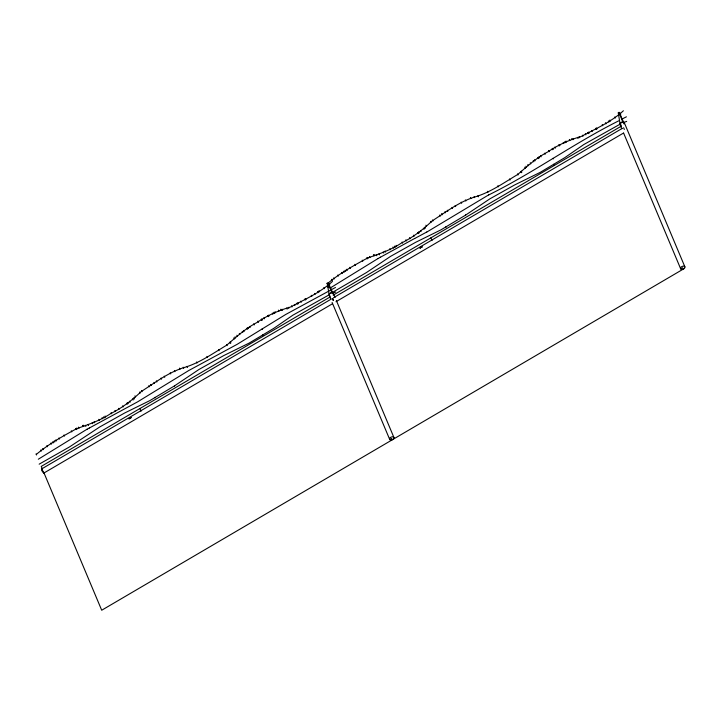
<?xml version="1.0" encoding="UTF-8"?>
<svg xmlns="http://www.w3.org/2000/svg" width="721" height="721" viewBox="0 0 721 721"><rect width="100%" height="100%" fill="white"/><g stroke="black" fill="none" stroke-linecap="round" stroke-linejoin="round"><path stroke-width="1.08" d="M331.462 298.945L41.62 468.947L43.972 472.985M43.891 473.048L43.828 472.561M42.124 469.227C40.376 468.443 43.17 473.76 44.08 472.76M332.444 281.424C320.412 292.537 304.749 299.458 290.32 307.101C278.594 310.499 267.383 315.428 257.046 322.467C245.627 328.388 236.326 336.941 226.827 345.098C212.938 353.416 199.032 363.339 183.431 367.755C168.11 372.613 154.636 382.932 141.136 391.611C132.042 400.362 121.966 407.978 110.466 413.755C99.94 420.676 88.259 424.606 76.741 428.625C62.7 436.232 48.568 444.127 36.302 454.428M623.395 110.764C611.372 121.867 595.708 128.798 581.27 136.431C569.545 139.838 558.342 144.759 547.996 151.798C536.577 157.728 527.285 166.272 517.777 174.437C503.889 182.746 489.983 192.669 474.391 197.094C459.061 201.952 445.596 212.262 432.086 220.941C423.002 229.693 412.917 237.308 401.417 243.085C390.899 250.007 379.219 253.945 367.692 257.956C353.65 265.562 339.519 273.457 327.262 283.768M38.312 459.223L87.097 429.184M89.341 428.022L137.684 401.804L188.794 370.504L237.065 344.377L285.777 314.437L335.472 287.481M330.128 288.058L378.056 258.515M377.975 258.614L380.445 257.163M380.373 257.262L414.683 238.453M414.611 238.552L426.751 232.036M488.712 194.931C533.468 172.815 574.006 143.227 618.672 120.858M333.282 294.168L331.84 292.6L329.046 294.24L327.325 283.461L328.091 283.011L333.165 293.618M619.042 112.35L622.8 121.93L619.997 123.579L618.276 112.8L619.042 112.35L624.233 123.498M619.51 112.855L618.744 113.305L618.276 112.8M330.362 296.818L41.25 466.406L42.142 468.533M333.174 295.168L621.322 126.148M333.544 297.719L622.412 128.275M420.19 247.465L421.794 246.528M44.071 472.94L332.21 303.92M335.995 301.702L623.169 133.25M391.755 438.413L389.755 439.585L332.111 302.45M682.715 267.743L680.714 268.915L623.503 132.817M683.724 268.843L101.706 610.236L43.729 472.291M87.025 429.283L89.413 427.923M488.784 194.832L426.679 232.135M332.642 292.302L366.358 272.61L390.62 256.343L415.611 242.328L440.928 229.873L465.523 215.164L489.784 198.897L514.776 184.882L540.092 172.427L564.687 157.719L583.83 144.524L619.168 124.706M328.208 295.367L292.87 315.185L273.737 328.379L249.142 343.088L223.816 355.543L198.834 369.558L174.572 385.834L149.968 400.543L124.652 412.998L99.669 427.012L69.495 446.939L39.159 464.171M622.782 118.668L626.423 116.811M623.196 122.705L626.702 121.38M333.102 292.996L335.743 292.041M328.388 287.346L328.037 286.805L328.415 287.282M41.539 469.01L42.224 469.677M619.429 113.215L619.672 113.467M620.366 115.396L620.745 115.847L620.33 115.315M329.398 285.967L329.551 286.264M330.425 288.454L330.822 288.995M327.325 283.461L327.794 283.975M553.016 158.314L553.512 158.854M262.065 328.983L262.552 329.524M328.722 284.128L328.596 284.101M621.61 118.046L621.538 118.082M330.813 288.968L330.443 288.544M624.341 129.456L623.62 127.743M333.39 300.125L332.669 298.404M333.291 300.179L332.57 298.467M333.111 300.287L332.39 298.575M441.703 213.804L442.18 214.786M150.743 384.473L151.23 385.456M620.24 113.179L620.745 114.269M614.815 116.919L615.319 118.019M609.912 120.046L610.417 121.137M608.416 120.948L608.93 122.047M605.442 122.768L605.946 123.859M602.215 124.634L602.72 125.724M596.438 127.905L596.952 128.996M595.735 128.293L596.24 129.392M591.689 130.501L592.193 131.592M588.715 132.06L589.219 133.151M587.75 132.556L588.264 133.646M585.344 133.782L585.849 134.872M582.433 135.197L582.938 136.287M579.287 136.639L579.792 137.729M577.557 137.387L578.062 138.486M573.051 138.531L573.555 139.622M571.699 138.585L572.213 139.676M569.329 139.45L569.833 140.541M566.003 141.019L566.517 142.118M564.84 141.595L565.345 142.686M563.254 142.434L563.768 143.524M559.388 144.488L559.893 145.588M558.685 144.894L559.19 145.984M554.846 147.057L555.35 148.147M552.656 148.337L553.16 149.427M552.178 148.616L552.683 149.716M548.87 150.446L549.375 151.536M548.879 150.581L549.384 151.671M544.598 153.213L545.112 154.303M540.552 155.763L541.056 156.854M538.884 156.854L539.398 157.944M537.848 157.529L538.362 158.62M534.486 159.783L534.991 160.873M533.216 160.666L533.72 161.756M530.25 162.757L530.755 163.856M527.853 164.568L528.367 165.668M525.942 166.181L526.447 167.272M524.834 167.182L525.339 168.272M521.319 171.201L521.833 172.292M520.76 171.598L521.265 172.689M517.525 173.887L518.029 174.978M509.504 178.97L510.008 180.061M497.887 185.73L498.391 186.82M487.432 191.308L487.937 192.408M477.942 195.715L478.447 196.806M474.139 196.545L474.643 197.635M470.416 197.473L470.921 198.563M465.342 199.924L465.856 201.015M455.176 205.503L455.69 206.594M452.004 207.387L452.509 208.477M447.308 210.226L447.813 211.316M444.929 211.704L445.434 212.794M439.711 215.038L440.225 216.138M432.456 219.968L432.97 221.059M430.527 221.383L431.041 222.483M425.922 225.195L426.426 226.295M424.696 227.286L425.201 228.386M423.551 228.251L424.056 229.341M420.514 230.558L421.019 231.657M418.613 231.91L419.117 233M417.693 232.504L418.198 233.595M413.566 235.181L414.079 236.272M409.492 237.66L409.997 238.759M405.887 239.805L406.401 240.895M402.084 242.004L402.588 243.103M396.063 245.356L396.568 246.447M394.648 246.131L395.162 247.222M393.008 246.988L393.522 248.078M389.854 248.637L390.358 249.727M385.113 250.989L385.618 252.08M383.193 251.926L383.698 253.017M379.03 253.738L379.534 254.828M376.308 254.639L376.813 255.73M374.163 254.522L374.668 255.613M373.433 254.783L373.938 255.883M369.476 256.451L369.981 257.541M367.44 257.415L367.944 258.506M366.692 257.803L367.196 258.902M362.239 260.146L362.753 261.245M354.948 264.301L355.462 265.391M349.919 267.293L350.424 268.383M346.774 269.248L347.279 270.339M345.206 270.231L345.71 271.321M343.629 271.213L344.133 272.304M341.835 272.385L342.34 273.475M337.834 275.007L338.338 276.098M333.661 277.9L334.174 278.991M331.768 279.297L332.273 280.388M329.281 283.84L329.785 284.939M327.001 283.218L327.514 284.308M323.855 287.589L324.369 288.679M318.952 290.707L319.457 291.807M317.465 291.617L317.97 292.708M314.491 293.429L314.996 294.519M311.265 295.295L311.769 296.394M305.488 298.575L305.992 299.666M304.785 298.963L305.289 300.053M300.738 301.171L301.243 302.261M297.764 302.721L298.269 303.811M296.8 303.226L297.304 304.316M294.393 304.442L294.898 305.542M291.482 305.866L291.987 306.957M288.328 307.308L288.842 308.399M286.598 308.056L287.102 309.147M282.091 309.192L282.596 310.282M280.748 309.255L281.253 310.345M278.378 310.12L278.883 311.211M275.052 311.688L275.557 312.779M273.89 312.265L274.395 313.356M272.304 313.094L272.808 314.185M268.437 315.158L268.942 316.249M267.725 315.555L268.23 316.654M263.886 317.718L264.4 318.817M261.696 319.006L262.201 320.097M261.218 319.286L261.723 320.376M257.92 321.106L258.433 322.332M253.648 323.873L254.153 324.973M249.601 326.424L250.106 327.523M247.934 327.514L248.439 328.614M246.897 328.199L247.402 329.29M243.527 330.452L244.031 331.543M242.265 331.327L242.77 332.417M239.291 333.426L239.796 334.517M236.903 335.238L237.407 336.328M234.992 336.842L235.497 337.942M233.874 337.843L234.379 338.933M230.369 341.862L230.873 342.953M229.81 342.259L230.314 343.349M226.574 344.557L227.079 345.647M218.553 349.64L219.058 350.73M206.927 356.399L207.441 357.49M196.482 361.978L196.986 363.069M186.982 366.376L187.487 367.476M183.179 367.214L183.684 368.305M179.466 368.134L179.971 369.233M174.392 370.585L174.897 371.685M164.226 376.164L164.73 377.254M161.053 378.047L161.558 379.147M156.349 380.886L156.863 381.977M153.97 382.373L154.474 383.464M148.76 385.708L149.265 386.798M141.505 390.629L142.01 391.719M139.577 392.053L140.081 393.143M134.962 395.865L135.467 396.956M133.745 397.956L134.25 399.046M132.601 398.92L133.106 400.011M129.555 401.227L130.059 402.318M127.662 402.57L128.167 403.67M126.734 403.174L127.238 404.265M122.615 405.842L123.12 406.932M118.532 408.329L119.037 409.42M114.936 410.465L115.441 411.565M111.133 412.673L111.638 413.764M105.104 416.017L105.617 417.108M103.698 416.801L104.203 417.892M102.058 417.657L102.562 418.748M98.894 419.307L99.408 420.397M94.154 421.659L94.667 422.749M92.234 422.596L92.739 423.687M88.07 424.399L88.575 425.489M85.348 425.3L85.862 426.39M83.203 425.192L83.708 426.282M82.473 425.453L82.987 426.544M78.517 427.12L79.022 428.211M76.489 428.076L76.994 429.166M75.732 428.472L76.246 429.563M71.289 430.816L71.794 431.906M63.998 434.97L64.502 436.061M58.96 437.953L59.473 439.053M55.823 439.918L56.328 441.009M54.246 440.892L54.751 441.991M52.678 441.874L53.183 442.964M50.885 443.055L51.389 444.145M46.883 445.668L47.388 446.759M42.71 448.57L43.215 449.661M40.818 449.958L41.322 451.049M36.05 453.888L36.555 454.978M461.17 202.123L461.647 203.232M170.219 372.784L170.688 373.902M624.287 122.696L684.905 266.896A2.352 1.442 -22.8 0 1 682.012 269.357A2.352 1.442 -22.8 0 1 681.219 266.986A2.352 1.442 -22.8 0 1 684.905 266.896M620.321 125.256L621.763 128.689M430.861 237.867L431.996 240.571M333.336 293.357L335.076 297.512M336.392 300.621L393.954 437.566A2.352 1.442 -22.8 0 1 391.052 440.017A2.352 1.442 -22.8 0 1 390.268 437.647A2.352 1.442 -22.8 0 1 393.954 437.566M329.371 295.925L330.452 298.503M139.91 408.528L141.046 411.24M553.485 164.307L553.746 164.974L553.611 164.541M262.525 334.977L262.795 335.644M328.091 283.011L331.84 292.6M445.911 226.673L446.11 227.214M154.952 397.343L155.15 397.884M465.451 214.885L465.604 215.444M174.491 385.555L174.644 386.114M441.865 214.02L442.018 214.57M150.914 384.69L151.059 385.23M129.284 418.775A2.352 1.442 -22.8 0 1 129.672 418.378L130.15 418.045A2.352 1.442 -22.8 0 1 131.285 417.603M129.005 418.937A2.352 1.442 -22.8 0 1 129.87 418.207L130.42 417.937A2.352 1.442 -22.8 0 1 131.006 417.765M329.912 295.772A2.352 1.442 -22.8 0 1 330.137 293.105A2.352 1.442 -22.8 0 1 333.381 293.744M420.244 248.105A2.352 1.442 -22.8 0 1 420.622 247.718L421.109 247.375A2.352 1.442 -22.8 0 1 422.245 246.933M419.955 248.276A2.352 1.442 -22.8 0 1 420.83 247.537L421.379 247.276A2.352 1.442 -22.8 0 1 421.965 247.105M620.42 124.958A2.352 1.442 -22.8 0 1 620.466 122.903A2.352 1.442 -22.8 0 1 623.485 122.011A2.352 1.442 -22.8 0 1 623.971 123.913M621.394 125.148A2.352 1.442 -22.8 0 1 620.871 125.112M618.501 113.729L618.87 114.324L618.528 113.729"/></g></svg>
